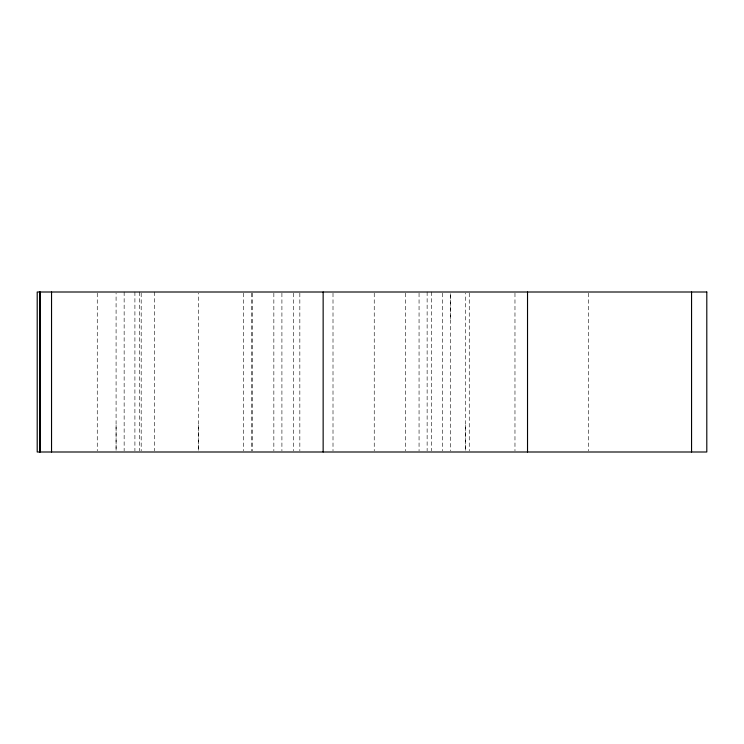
<?xml version="1.0" encoding="UTF-8"?>
<svg xmlns="http://www.w3.org/2000/svg" width="744" height="744" viewBox="0 0 744 744"><rect width="100%" height="100%" fill="white"/><g stroke="black" fill="none" stroke-linecap="round" stroke-linejoin="round"><path stroke-width="0.56" stroke-dasharray="3.72 2.79" d="M116.083 425.336L116.083 450.845L116.083 293.155M198.546 425.336L198.546 450.845L198.546 293.155M450.436 318.664L450.436 293.155L450.436 450.845M465.67 425.336L465.67 450.845L465.67 293.155M588.476 293.155L588.476 450.845M514.969 293.155L514.969 450.845M469.259 293.155L469.259 450.845M442.364 293.155L442.364 450.845M431.613 292.001L431.613 450.845M427.13 292.001L427.13 450.845M419.058 293.155L419.058 450.845M405.61 293.155L405.61 450.845M374.241 293.155L374.241 450.845M333.005 293.155L333.005 450.845M299.841 293.155L299.841 450.845M293.564 293.155L293.564 450.845M281.911 293.155L281.911 450.845M273.848 293.155L273.848 450.845M252.337 293.155L252.337 450.845M251.435 293.155L251.435 450.845M243.372 293.155L243.372 450.845M154.631 292.001L154.631 450.845M141.183 293.155L141.183 450.845M139.388 292.001L139.388 450.845M134.906 292.001L134.906 450.845M124.146 292.001L124.146 450.845M97.259 293.155L97.259 450.845"/><path stroke-width="1.12" d="M691.557 292.001L691.557 451.999M527.524 292.001L527.524 451.999M323.147 292.001L323.147 451.999M51.541 292.001L51.541 451.999M39.981 292.001L39.981 451.999M39.888 292.001L39.888 451.999M706.8 292.001L37.2 292.001L37.2 451.999L706.8 451.999L706.8 292.001"/></g></svg>
